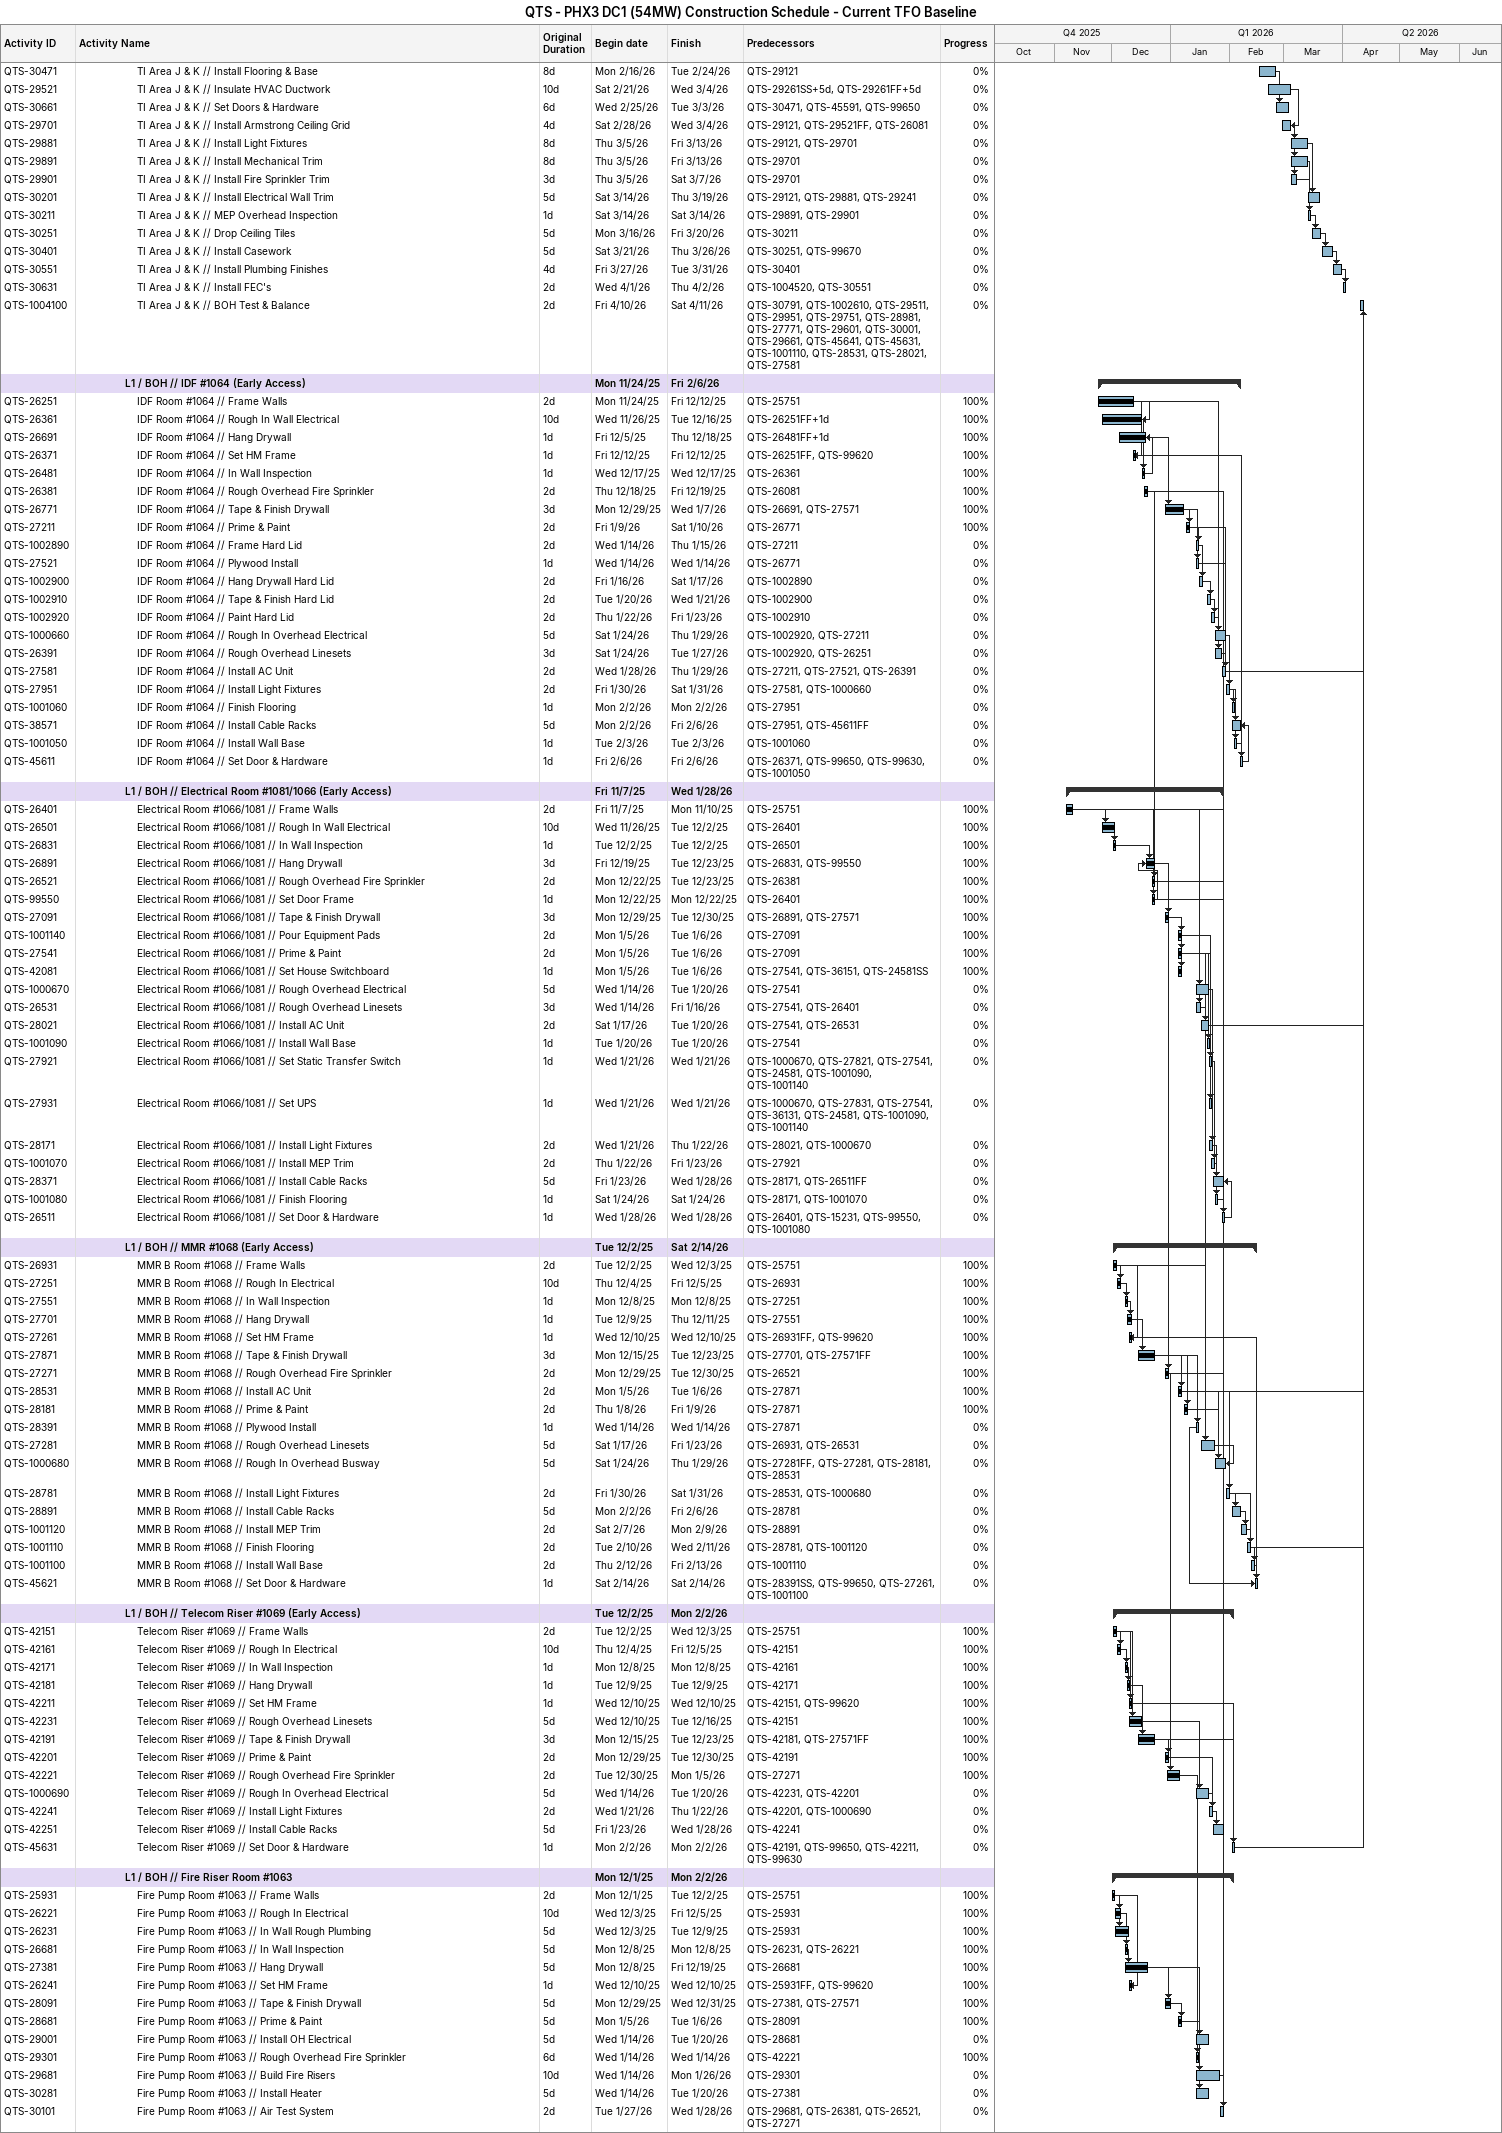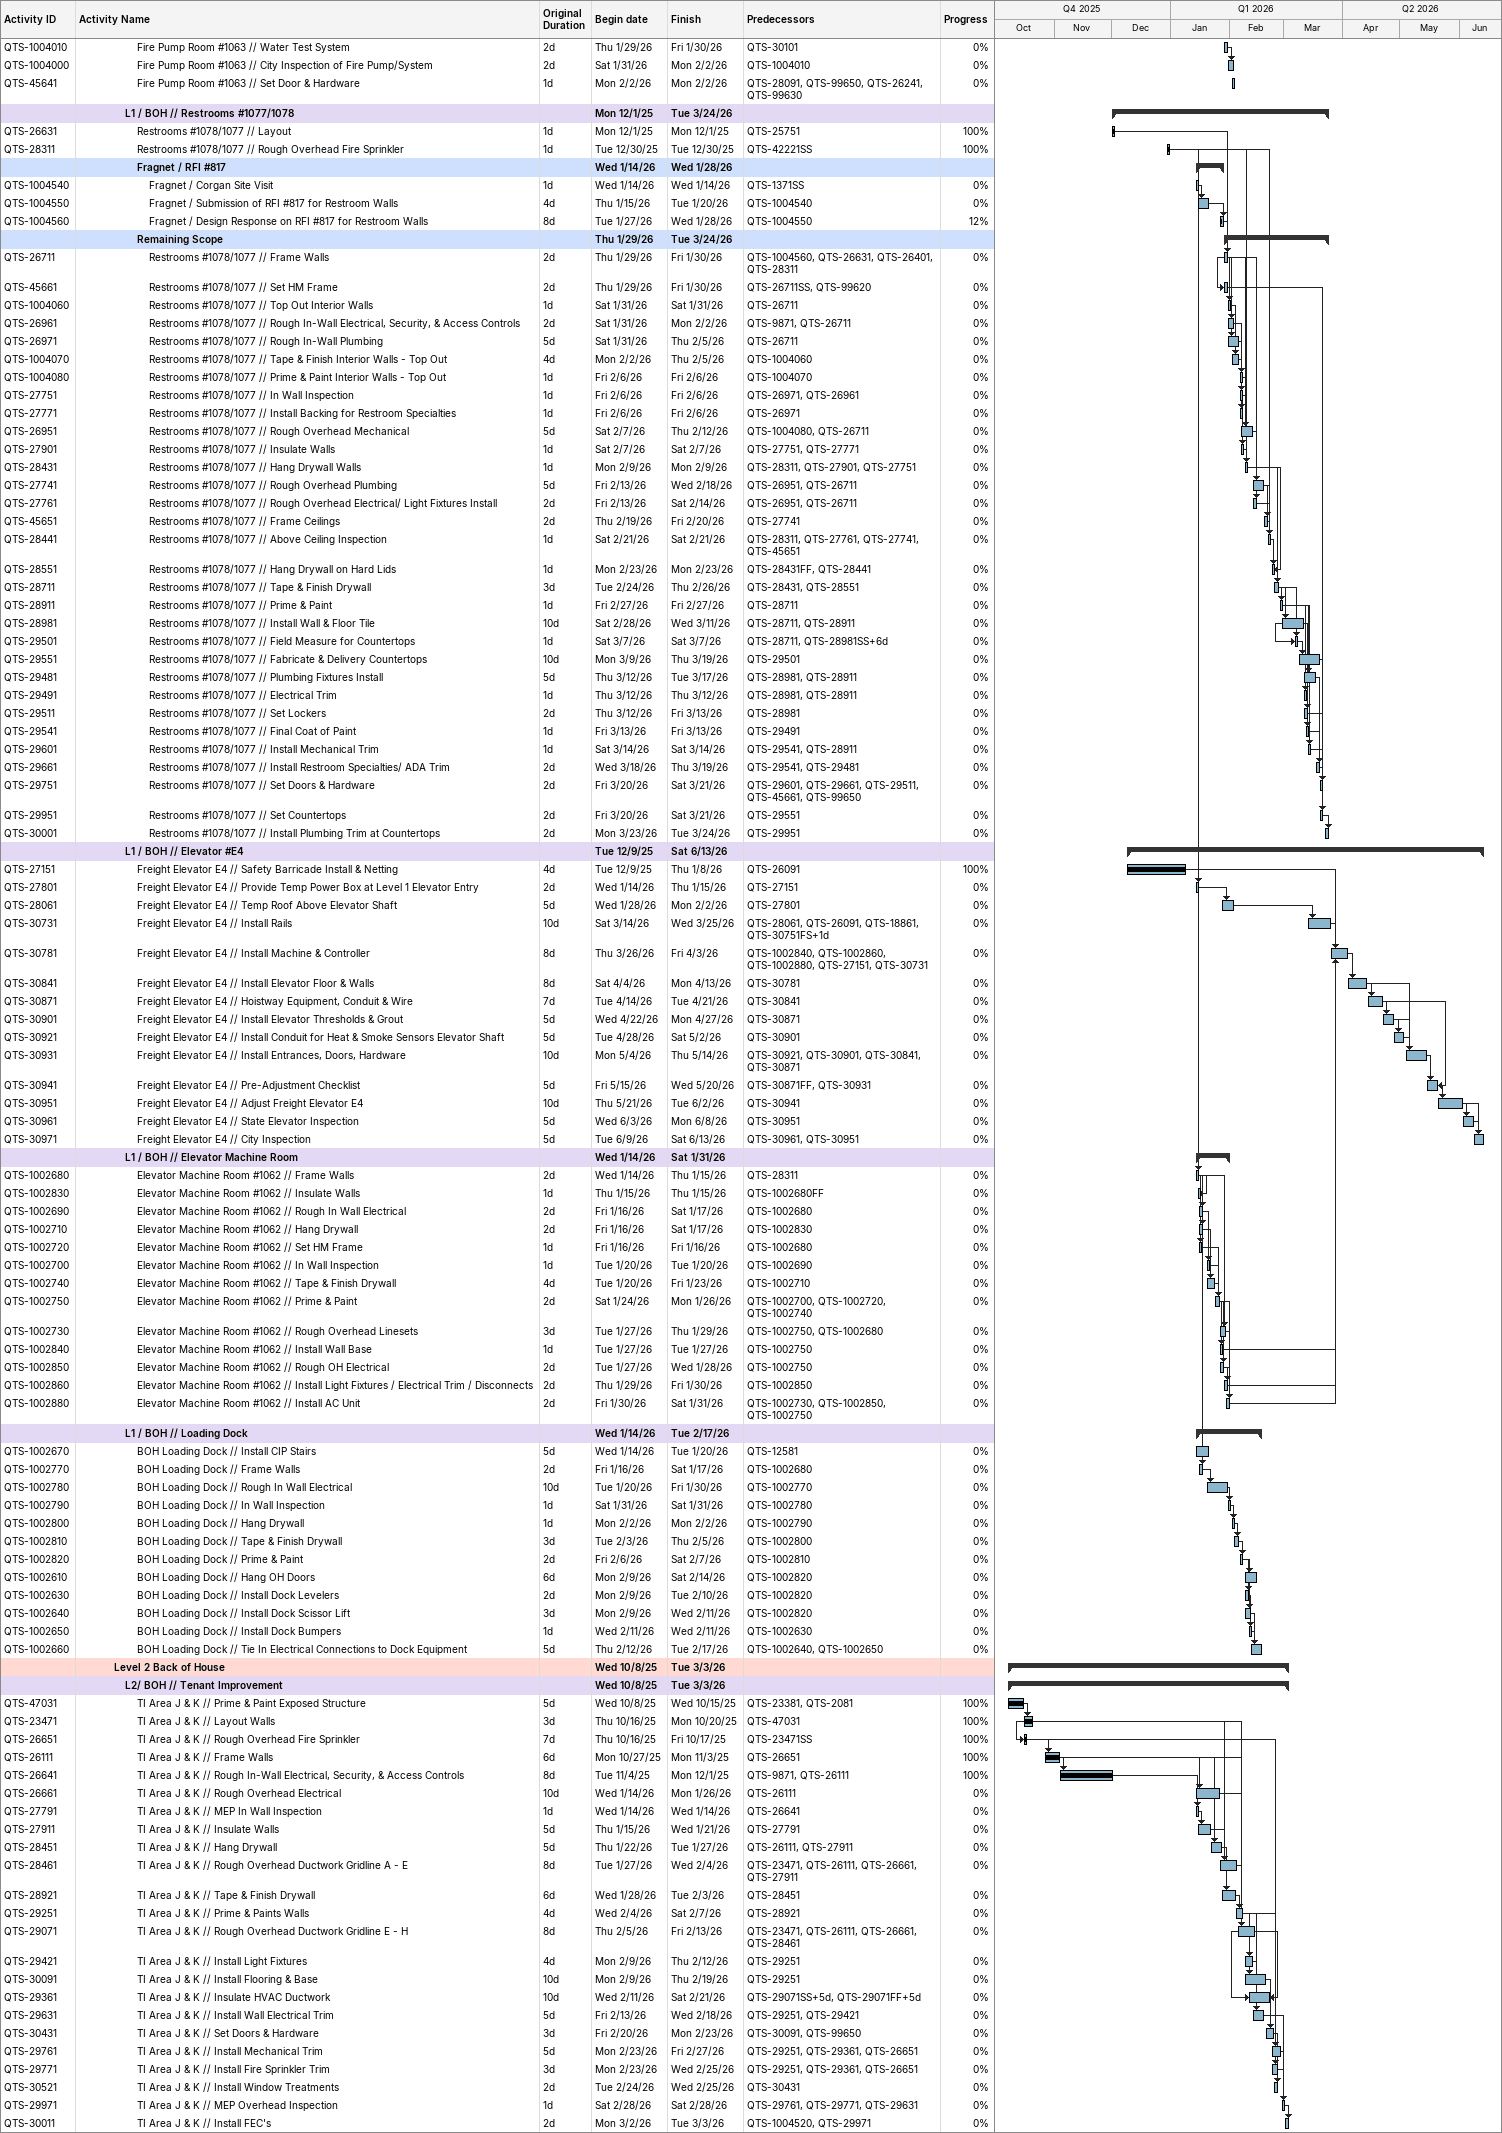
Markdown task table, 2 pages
QTS - PHX3 DC1 (54MW) Construction Schedule - Current TFO Baseline

| ID | Level | Task | Original duration | Start | Finish | Predecessors | % complete |
|---|---|---|---|---|---|---|---|
| QTS-30471 | 6 | TI Area J & K // Install Flooring & Base | 8d | 2026-02-16 | 2026-02-24 | QTS-29121 | 0 |
| QTS-29521 | 6 | TI Area J & K // Insulate HVAC Ductwork | 10d | 2026-02-21 | 2026-03-04 | QTS-29261SS+5d, QTS-29261FF+5d | 0 |
| QTS-30661 | 6 | TI Area J & K // Set Doors & Hardware | 6d | 2026-02-25 | 2026-03-03 | QTS-30471, QTS-45591, QTS-99650 | 0 |
| QTS-29701 | 6 | TI Area J & K // Install Armstrong Ceiling Grid | 4d | 2026-02-28 | 2026-03-04 | QTS-29121, QTS-29521FF, QTS-26081 | 0 |
| QTS-29881 | 6 | TI Area J & K // Install Light Fixtures | 8d | 2026-03-05 | 2026-03-13 | QTS-29121, QTS-29701 | 0 |
| QTS-29891 | 6 | TI Area J & K // Install Mechanical Trim | 8d | 2026-03-05 | 2026-03-13 | QTS-29701 | 0 |
| QTS-29901 | 6 | TI Area J & K // Install Fire Sprinkler Trim | 3d | 2026-03-05 | 2026-03-07 | QTS-29701 | 0 |
| QTS-30201 | 6 | TI Area J & K // Install Electrical Wall Trim | 5d | 2026-03-14 | 2026-03-19 | QTS-29121, QTS-29881, QTS-29241 | 0 |
| QTS-30211 | 6 | TI Area J & K // MEP Overhead Inspection | 1d | 2026-03-14 | 2026-03-14 | QTS-29891, QTS-29901 | 0 |
| QTS-30251 | 6 | TI Area J & K // Drop Ceiling Tiles | 5d | 2026-03-16 | 2026-03-20 | QTS-30211 | 0 |
| QTS-30401 | 6 | TI Area J & K // Install Casework | 5d | 2026-03-21 | 2026-03-26 | QTS-30251, QTS-99670 | 0 |
| QTS-30551 | 6 | TI Area J & K // Install Plumbing Finishes | 4d | 2026-03-27 | 2026-03-31 | QTS-30401 | 0 |
| QTS-30631 | 6 | TI Area J & K // Install FEC's | 2d | 2026-04-01 | 2026-04-02 | QTS-1004520, QTS-30551 | 0 |
| QTS-1004100 | 6 | TI Area J & K // BOH Test & Balance | 2d | 2026-04-10 | 2026-04-11 | QTS-30791, QTS-1002610, QTS-29511, QTS-29951, QTS-29751, QTS-28981, QTS-27771, QTS-29601, QTS-30001, QTS-29661, QTS-45641, QTS-45631, QTS-1001110, QTS-28531, QTS-28021, QTS-27581 | 0 |
|  | 5 | **L1 / BOH // IDF #1064 (Early Access)** |  | 2025-11-24 | 2026-02-06 |  |  |
| QTS-26251 | 6 | IDF Room #1064 // Frame Walls | 2d | 2025-11-24 | 2025-12-12 | QTS-25751 | 100 |
| QTS-26361 | 6 | IDF Room #1064 // Rough In Wall Electrical | 10d | 2025-11-26 | 2025-12-16 | QTS-26251FF+1d | 100 |
| QTS-26691 | 6 | IDF Room #1064 // Hang Drywall | 1d | 2025-12-05 | 2025-12-18 | QTS-26481FF+1d | 100 |
| QTS-26371 | 6 | IDF Room #1064 // Set HM Frame | 1d | 2025-12-12 | 2025-12-12 | QTS-26251FF, QTS-99620 | 100 |
| QTS-26481 | 6 | IDF Room #1064 // In Wall Inspection | 1d | 2025-12-17 | 2025-12-17 | QTS-26361 | 100 |
| QTS-26381 | 6 | IDF Room #1064 // Rough Overhead Fire Sprinkler | 2d | 2025-12-18 | 2025-12-19 | QTS-26081 | 100 |
| QTS-26771 | 6 | IDF Room #1064 // Tape & Finish Drywall | 3d | 2025-12-29 | 2026-01-07 | QTS-26691, QTS-27571 | 100 |
| QTS-27211 | 6 | IDF Room #1064 // Prime & Paint | 2d | 2026-01-09 | 2026-01-10 | QTS-26771 | 100 |
| QTS-1002890 | 6 | IDF Room #1064 // Frame Hard Lid | 2d | 2026-01-14 | 2026-01-15 | QTS-27211 | 0 |
| QTS-27521 | 6 | IDF Room #1064 // Plywood Install | 1d | 2026-01-14 | 2026-01-14 | QTS-26771 | 0 |
| QTS-1002900 | 6 | IDF Room #1064 // Hang Drywall Hard Lid | 2d | 2026-01-16 | 2026-01-17 | QTS-1002890 | 0 |
| QTS-1002910 | 6 | IDF Room #1064 // Tape & Finish Hard Lid | 2d | 2026-01-20 | 2026-01-21 | QTS-1002900 | 0 |
| QTS-1002920 | 6 | IDF Room #1064 // Paint Hard Lid | 2d | 2026-01-22 | 2026-01-23 | QTS-1002910 | 0 |
| QTS-1000660 | 6 | IDF Room #1064 // Rough In Overhead Electrical | 5d | 2026-01-24 | 2026-01-29 | QTS-1002920, QTS-27211 | 0 |
| QTS-26391 | 6 | IDF Room #1064 // Rough Overhead Linesets | 3d | 2026-01-24 | 2026-01-27 | QTS-1002920, QTS-26251 | 0 |
| QTS-27581 | 6 | IDF Room #1064 // Install AC Unit | 2d | 2026-01-28 | 2026-01-29 | QTS-27211, QTS-27521, QTS-26391 | 0 |
| QTS-27951 | 6 | IDF Room #1064 // Install Light Fixtures | 2d | 2026-01-30 | 2026-01-31 | QTS-27581, QTS-1000660 | 0 |
| QTS-1001060 | 6 | IDF Room #1064 // Finish Flooring | 1d | 2026-02-02 | 2026-02-02 | QTS-27951 | 0 |
| QTS-38571 | 6 | IDF Room #1064 // Install Cable Racks | 5d | 2026-02-02 | 2026-02-06 | QTS-27951, QTS-45611FF | 0 |
| QTS-1001050 | 6 | IDF Room #1064 // Install Wall Base | 1d | 2026-02-03 | 2026-02-03 | QTS-1001060 | 0 |
| QTS-45611 | 6 | IDF Room #1064 // Set Door & Hardware | 1d | 2026-02-06 | 2026-02-06 | QTS-26371, QTS-99650, QTS-99630, QTS-1001050 | 0 |
|  | 5 | **L1 / BOH // Electrical Room #1081/1066 (Early Access)** |  | 2025-11-07 | 2026-01-28 |  |  |
| QTS-26401 | 6 | Electrical Room #1066/1081 // Frame Walls | 2d | 2025-11-07 | 2025-11-10 | QTS-25751 | 100 |
| QTS-26501 | 6 | Electrical Room #1066/1081 // Rough In Wall Electrical | 10d | 2025-11-26 | 2025-12-02 | QTS-26401 | 100 |
| QTS-26831 | 6 | Electrical Room #1066/1081 // In Wall Inspection | 1d | 2025-12-02 | 2025-12-02 | QTS-26501 | 100 |
| QTS-26891 | 6 | Electrical Room #1066/1081 // Hang Drywall | 3d | 2025-12-19 | 2025-12-23 | QTS-26831, QTS-99550 | 100 |
| QTS-26521 | 6 | Electrical Room #1066/1081 // Rough Overhead Fire Sprinkler | 2d | 2025-12-22 | 2025-12-23 | QTS-26381 | 100 |
| QTS-99550 | 6 | Electrical Room #1066/1081 // Set Door Frame | 1d | 2025-12-22 | 2025-12-22 | QTS-26401 | 100 |
| QTS-27091 | 6 | Electrical Room #1066/1081 // Tape & Finish Drywall | 3d | 2025-12-29 | 2025-12-30 | QTS-26891, QTS-27571 | 100 |
| QTS-1001140 | 6 | Electrical Room #1066/1081 // Pour Equipment Pads | 2d | 2026-01-05 | 2026-01-06 | QTS-27091 | 100 |
| QTS-27541 | 6 | Electrical Room #1066/1081 // Prime & Paint | 2d | 2026-01-05 | 2026-01-06 | QTS-27091 | 100 |
| QTS-42081 | 6 | Electrical Room #1066/1081 // Set House Switchboard | 1d | 2026-01-05 | 2026-01-06 | QTS-27541, QTS-36151, QTS-24581SS | 100 |
| QTS-1000670 | 6 | Electrical Room #1066/1081 // Rough Overhead Electrical | 5d | 2026-01-14 | 2026-01-20 | QTS-27541 | 0 |
| QTS-26531 | 6 | Electrical Room #1066/1081 // Rough Overhead Linesets | 3d | 2026-01-14 | 2026-01-16 | QTS-27541, QTS-26401 | 0 |
| QTS-28021 | 6 | Electrical Room #1066/1081 // Install AC Unit | 2d | 2026-01-17 | 2026-01-20 | QTS-27541, QTS-26531 | 0 |
| QTS-1001090 | 6 | Electrical Room #1066/1081 // Install Wall Base | 1d | 2026-01-20 | 2026-01-20 | QTS-27541 | 0 |
| QTS-27921 | 6 | Electrical Room #1066/1081 // Set Static Transfer Switch | 1d | 2026-01-21 | 2026-01-21 | QTS-1000670, QTS-27821, QTS-27541, QTS-24581, QTS-1001090, QTS-1001140 | 0 |
| QTS-27931 | 6 | Electrical Room #1066/1081 // Set UPS | 1d | 2026-01-21 | 2026-01-21 | QTS-1000670, QTS-27831, QTS-27541, QTS-36131, QTS-24581, QTS-1001090, QTS-1001140 | 0 |
| QTS-28171 | 6 | Electrical Room #1066/1081 // Install Light Fixtures | 2d | 2026-01-21 | 2026-01-22 | QTS-28021, QTS-1000670 | 0 |
| QTS-1001070 | 6 | Electrical Room #1066/1081 // Install MEP Trim | 2d | 2026-01-22 | 2026-01-23 | QTS-27921 | 0 |
| QTS-28371 | 6 | Electrical Room #1066/1081 // Install Cable Racks | 5d | 2026-01-23 | 2026-01-28 | QTS-28171, QTS-26511FF | 0 |
| QTS-1001080 | 6 | Electrical Room #1066/1081 // Finish Flooring | 1d | 2026-01-24 | 2026-01-24 | QTS-28171, QTS-1001070 | 0 |
| QTS-26511 | 6 | Electrical Room #1066/1081 // Set Door & Hardware | 1d | 2026-01-28 | 2026-01-28 | QTS-26401, QTS-15231, QTS-99550, QTS-1001080 | 0 |
|  | 5 | **L1 / BOH // MMR #1068 (Early Access)** |  | 2025-12-02 | 2026-02-14 |  |  |
| QTS-26931 | 6 | MMR B Room #1068 // Frame Walls | 2d | 2025-12-02 | 2025-12-03 | QTS-25751 | 100 |
| QTS-27251 | 6 | MMR B Room #1068 // Rough In Electrical | 10d | 2025-12-04 | 2025-12-05 | QTS-26931 | 100 |
| QTS-27551 | 6 | MMR B Room #1068 // In Wall Inspection | 1d | 2025-12-08 | 2025-12-08 | QTS-27251 | 100 |
| QTS-27701 | 6 | MMR B Room #1068 // Hang Drywall | 1d | 2025-12-09 | 2025-12-11 | QTS-27551 | 100 |
| QTS-27261 | 6 | MMR B Room #1068 // Set HM Frame | 1d | 2025-12-10 | 2025-12-10 | QTS-26931FF, QTS-99620 | 100 |
| QTS-27871 | 6 | MMR B Room #1068 // Tape & Finish Drywall | 3d | 2025-12-15 | 2025-12-23 | QTS-27701, QTS-27571FF | 100 |
| QTS-27271 | 6 | MMR B Room #1068 // Rough Overhead Fire Sprinkler | 2d | 2025-12-29 | 2025-12-30 | QTS-26521 | 100 |
| QTS-28531 | 6 | MMR B Room #1068 // Install AC Unit | 2d | 2026-01-05 | 2026-01-06 | QTS-27871 | 100 |
| QTS-28181 | 6 | MMR B Room #1068 // Prime & Paint | 2d | 2026-01-08 | 2026-01-09 | QTS-27871 | 100 |
| QTS-28391 | 6 | MMR B Room #1068 // Plywood Install | 1d | 2026-01-14 | 2026-01-14 | QTS-27871 | 0 |
| QTS-27281 | 6 | MMR B Room #1068 // Rough Overhead Linesets | 5d | 2026-01-17 | 2026-01-23 | QTS-26931, QTS-26531 | 0 |
| QTS-1000680 | 6 | MMR B Room #1068 // Rough In Overhead Busway | 5d | 2026-01-24 | 2026-01-29 | QTS-27281FF, QTS-27281, QTS-28181, QTS-28531 | 0 |
| QTS-28781 | 6 | MMR B Room #1068 // Install Light Fixtures | 2d | 2026-01-30 | 2026-01-31 | QTS-28531, QTS-1000680 | 0 |
| QTS-28891 | 6 | MMR B Room #1068 // Install Cable Racks | 5d | 2026-02-02 | 2026-02-06 | QTS-28781 | 0 |
| QTS-1001120 | 6 | MMR B Room #1068 // Install MEP Trim | 2d | 2026-02-07 | 2026-02-09 | QTS-28891 | 0 |
| QTS-1001110 | 6 | MMR B Room #1068 // Finish Flooring | 2d | 2026-02-10 | 2026-02-11 | QTS-28781, QTS-1001120 | 0 |
| QTS-1001100 | 6 | MMR B Room #1068 // Install Wall Base | 2d | 2026-02-12 | 2026-02-13 | QTS-1001110 | 0 |
| QTS-45621 | 6 | MMR B Room #1068 // Set Door & Hardware | 1d | 2026-02-14 | 2026-02-14 | QTS-28391SS, QTS-99650, QTS-27261, QTS-1001100 | 0 |
|  | 5 | **L1 / BOH // Telecom Riser #1069 (Early Access)** |  | 2025-12-02 | 2026-02-02 |  |  |
| QTS-42151 | 6 | Telecom Riser #1069 // Frame Walls | 2d | 2025-12-02 | 2025-12-03 | QTS-25751 | 100 |
| QTS-42161 | 6 | Telecom Riser #1069 // Rough In Electrical | 10d | 2025-12-04 | 2025-12-05 | QTS-42151 | 100 |
| QTS-42171 | 6 | Telecom Riser #1069 // In Wall Inspection | 1d | 2025-12-08 | 2025-12-08 | QTS-42161 | 100 |
| QTS-42181 | 6 | Telecom Riser #1069 // Hang Drywall | 1d | 2025-12-09 | 2025-12-09 | QTS-42171 | 100 |
| QTS-42211 | 6 | Telecom Riser #1069 // Set HM Frame | 1d | 2025-12-10 | 2025-12-10 | QTS-42151, QTS-99620 | 100 |
| QTS-42231 | 6 | Telecom Riser #1069 // Rough Overhead Linesets | 5d | 2025-12-10 | 2025-12-16 | QTS-42151 | 100 |
| QTS-42191 | 6 | Telecom Riser #1069 // Tape & Finish Drywall | 3d | 2025-12-15 | 2025-12-23 | QTS-42181, QTS-27571FF | 100 |
| QTS-42201 | 6 | Telecom Riser #1069 // Prime & Paint | 2d | 2025-12-29 | 2025-12-30 | QTS-42191 | 100 |
| QTS-42221 | 6 | Telecom Riser #1069 // Rough Overhead Fire Sprinkler | 2d | 2025-12-30 | 2026-01-05 | QTS-27271 | 100 |
| QTS-1000690 | 6 | Telecom Riser #1069 // Rough In Overhead Electrical | 5d | 2026-01-14 | 2026-01-20 | QTS-42231, QTS-42201 | 0 |
| QTS-42241 | 6 | Telecom Riser #1069 // Install Light Fixtures | 2d | 2026-01-21 | 2026-01-22 | QTS-42201, QTS-1000690 | 0 |
| QTS-42251 | 6 | Telecom Riser #1069 // Install Cable Racks | 5d | 2026-01-23 | 2026-01-28 | QTS-42241 | 0 |
| QTS-45631 | 6 | Telecom Riser #1069 // Set Door & Hardware | 1d | 2026-02-02 | 2026-02-02 | QTS-42191, QTS-99650, QTS-42211, QTS-99630 | 0 |
|  | 5 | **L1 / BOH // Fire Riser Room #1063** |  | 2025-12-01 | 2026-02-02 |  |  |
| QTS-25931 | 6 | Fire Pump Room #1063 // Frame Walls | 2d | 2025-12-01 | 2025-12-02 | QTS-25751 | 100 |
| QTS-26221 | 6 | Fire Pump Room #1063 // Rough In Electrical | 10d | 2025-12-03 | 2025-12-05 | QTS-25931 | 100 |
| QTS-26231 | 6 | Fire Pump Room #1063 // In Wall Rough Plumbing | 5d | 2025-12-03 | 2025-12-09 | QTS-25931 | 100 |
| QTS-26681 | 6 | Fire Pump Room #1063 // In Wall Inspection | 5d | 2025-12-08 | 2025-12-08 | QTS-26231, QTS-26221 | 100 |
| QTS-27381 | 6 | Fire Pump Room #1063 // Hang Drywall | 5d | 2025-12-08 | 2025-12-19 | QTS-26681 | 100 |
| QTS-26241 | 6 | Fire Pump Room #1063 // Set HM Frame | 1d | 2025-12-10 | 2025-12-10 | QTS-25931FF, QTS-99620 | 100 |
| QTS-28091 | 6 | Fire Pump Room #1063 // Tape & Finish Drywall | 5d | 2025-12-29 | 2025-12-31 | QTS-27381, QTS-27571 | 100 |
| QTS-28681 | 6 | Fire Pump Room #1063 // Prime & Paint | 5d | 2026-01-05 | 2026-01-06 | QTS-28091 | 100 |
| QTS-29001 | 6 | Fire Pump Room #1063 // Install OH Electrical | 5d | 2026-01-14 | 2026-01-20 | QTS-28681 | 0 |
| QTS-29301 | 6 | Fire Pump Room #1063 // Rough Overhead Fire Sprinkler | 6d | 2026-01-14 | 2026-01-14 | QTS-42221 | 100 |
| QTS-29681 | 6 | Fire Pump Room #1063 // Build Fire Risers | 10d | 2026-01-14 | 2026-01-26 | QTS-29301 | 0 |
| QTS-30281 | 6 | Fire Pump Room #1063 // Install Heater | 5d | 2026-01-14 | 2026-01-20 | QTS-27381 | 0 |
| QTS-30101 | 6 | Fire Pump Room #1063 // Air Test System | 2d | 2026-01-27 | 2026-01-28 | QTS-29681, QTS-26381, QTS-26521, QTS-27271 | 0 |
| QTS-1004010 | 6 | Fire Pump Room #1063 // Water Test System | 2d | 2026-01-29 | 2026-01-30 | QTS-30101 | 0 |
| QTS-1004000 | 6 | Fire Pump Room #1063 // City Inspection of Fire Pump/System | 2d | 2026-01-31 | 2026-02-02 | QTS-1004010 | 0 |
| QTS-45641 | 6 | Fire Pump Room #1063 // Set Door & Hardware | 1d | 2026-02-02 | 2026-02-02 | QTS-28091, QTS-99650, QTS-26241, QTS-99630 | 0 |
|  | 5 | **L1 / BOH // Restrooms #1077/1078** |  | 2025-12-01 | 2026-03-24 |  |  |
| QTS-26631 | 6 | Restrooms #1078/1077 // Layout | 1d | 2025-12-01 | 2025-12-01 | QTS-25751 | 100 |
| QTS-28311 | 6 | Restrooms #1078/1077 // Rough Overhead Fire Sprinkler | 1d | 2025-12-30 | 2025-12-30 | QTS-42221SS | 100 |
|  | 6 | **Fragnet / RFI #817** |  | 2026-01-14 | 2026-01-28 |  |  |
| QTS-1004540 | 7 | Fragnet / Corgan Site Visit | 1d | 2026-01-14 | 2026-01-14 | QTS-1371SS | 0 |
| QTS-1004550 | 7 | Fragnet / Submission of RFI #817 for Restroom Walls | 4d | 2026-01-15 | 2026-01-20 | QTS-1004540 | 0 |
| QTS-1004560 | 7 | Fragnet / Design Response on RFI #817 for Restroom Walls | 8d | 2026-01-27 | 2026-01-28 | QTS-1004550 | 12 |
|  | 6 | **Remaining Scope** |  | 2026-01-29 | 2026-03-24 |  |  |
| QTS-26711 | 7 | Restrooms #1078/1077 // Frame Walls | 2d | 2026-01-29 | 2026-01-30 | QTS-1004560, QTS-26631, QTS-26401, QTS-28311 | 0 |
| QTS-45661 | 7 | Restrooms #1078/1077 // Set HM Frame | 2d | 2026-01-29 | 2026-01-30 | QTS-26711SS, QTS-99620 | 0 |
| QTS-1004060 | 7 | Restrooms #1078/1077 // Top Out Interior Walls | 1d | 2026-01-31 | 2026-01-31 | QTS-26711 | 0 |
| QTS-26961 | 7 | Restrooms #1078/1077 // Rough In-Wall Electrical, Security, & Access Controls | 2d | 2026-01-31 | 2026-02-02 | QTS-9871, QTS-26711 | 0 |
| QTS-26971 | 7 | Restrooms #1078/1077 // Rough In-Wall Plumbing | 5d | 2026-01-31 | 2026-02-05 | QTS-26711 | 0 |
| QTS-1004070 | 7 | Restrooms #1078/1077 // Tape & Finish Interior Walls - Top Out | 4d | 2026-02-02 | 2026-02-05 | QTS-1004060 | 0 |
| QTS-1004080 | 7 | Restrooms #1078/1077 // Prime & Paint Interior Walls - Top Out | 1d | 2026-02-06 | 2026-02-06 | QTS-1004070 | 0 |
| QTS-27751 | 7 | Restrooms #1078/1077 // In Wall Inspection | 1d | 2026-02-06 | 2026-02-06 | QTS-26971, QTS-26961 | 0 |
| QTS-27771 | 7 | Restrooms #1078/1077 // Install Backing for Restroom Specialties | 1d | 2026-02-06 | 2026-02-06 | QTS-26971 | 0 |
| QTS-26951 | 7 | Restrooms #1078/1077 // Rough Overhead Mechanical | 5d | 2026-02-07 | 2026-02-12 | QTS-1004080, QTS-26711 | 0 |
| QTS-27901 | 7 | Restrooms #1078/1077 // Insulate Walls | 1d | 2026-02-07 | 2026-02-07 | QTS-27751, QTS-27771 | 0 |
| QTS-28431 | 7 | Restrooms #1078/1077 // Hang Drywall Walls | 1d | 2026-02-09 | 2026-02-09 | QTS-28311, QTS-27901, QTS-27751 | 0 |
| QTS-27741 | 7 | Restrooms #1078/1077 // Rough Overhead Plumbing | 5d | 2026-02-13 | 2026-02-18 | QTS-26951, QTS-26711 | 0 |
| QTS-27761 | 7 | Restrooms #1078/1077 // Rough Overhead Electrical/ Light Fixtures Install | 2d | 2026-02-13 | 2026-02-14 | QTS-26951, QTS-26711 | 0 |
| QTS-45651 | 7 | Restrooms #1078/1077 // Frame Ceilings | 2d | 2026-02-19 | 2026-02-20 | QTS-27741 | 0 |
| QTS-28441 | 7 | Restrooms #1078/1077 // Above Ceiling Inspection | 1d | 2026-02-21 | 2026-02-21 | QTS-28311, QTS-27761, QTS-27741, QTS-45651 | 0 |
| QTS-28551 | 7 | Restrooms #1078/1077 // Hang Drywall on Hard Lids | 1d | 2026-02-23 | 2026-02-23 | QTS-28431FF, QTS-28441 | 0 |
| QTS-28711 | 7 | Restrooms #1078/1077 // Tape & Finish Drywall | 3d | 2026-02-24 | 2026-02-26 | QTS-28431, QTS-28551 | 0 |
| QTS-28911 | 7 | Restrooms #1078/1077 // Prime & Paint | 1d | 2026-02-27 | 2026-02-27 | QTS-28711 | 0 |
| QTS-28981 | 7 | Restrooms #1078/1077 // Install Wall & Floor Tile | 10d | 2026-02-28 | 2026-03-11 | QTS-28711, QTS-28911 | 0 |
| QTS-29501 | 7 | Restrooms #1078/1077 // Field Measure for Countertops | 1d | 2026-03-07 | 2026-03-07 | QTS-28711, QTS-28981SS+6d | 0 |
| QTS-29551 | 7 | Restrooms #1078/1077 // Fabricate & Delivery Countertops | 10d | 2026-03-09 | 2026-03-19 | QTS-29501 | 0 |
| QTS-29481 | 7 | Restrooms #1078/1077 // Plumbing Fixtures Install | 5d | 2026-03-12 | 2026-03-17 | QTS-28981, QTS-28911 | 0 |
| QTS-29491 | 7 | Restrooms #1078/1077 // Electrical Trim | 1d | 2026-03-12 | 2026-03-12 | QTS-28981, QTS-28911 | 0 |
| QTS-29511 | 7 | Restrooms #1078/1077 // Set Lockers | 2d | 2026-03-12 | 2026-03-13 | QTS-28981 | 0 |
| QTS-29541 | 7 | Restrooms #1078/1077 // Final Coat of Paint | 1d | 2026-03-13 | 2026-03-13 | QTS-29491 | 0 |
| QTS-29601 | 7 | Restrooms #1078/1077 // Install Mechanical Trim | 1d | 2026-03-14 | 2026-03-14 | QTS-29541, QTS-28911 | 0 |
| QTS-29661 | 7 | Restrooms #1078/1077 // Install Restroom Specialties/ ADA Trim | 2d | 2026-03-18 | 2026-03-19 | QTS-29541, QTS-29481 | 0 |
| QTS-29751 | 7 | Restrooms #1078/1077 // Set Doors & Hardware | 2d | 2026-03-20 | 2026-03-21 | QTS-29601, QTS-29661, QTS-29511, QTS-45661, QTS-99650 | 0 |
| QTS-29951 | 7 | Restrooms #1078/1077 // Set Countertops | 2d | 2026-03-20 | 2026-03-21 | QTS-29551 | 0 |
| QTS-30001 | 7 | Restrooms #1078/1077 // Install Plumbing Trim at Countertops | 2d | 2026-03-23 | 2026-03-24 | QTS-29951 | 0 |
|  | 5 | **L1 / BOH // Elevator #E4** |  | 2025-12-09 | 2026-06-13 |  |  |
| QTS-27151 | 6 | Freight Elevator E4 // Safety Barricade Install & Netting | 4d | 2025-12-09 | 2026-01-08 | QTS-26091 | 100 |
| QTS-27801 | 6 | Freight Elevator E4 // Provide Temp Power Box at Level 1 Elevator Entry | 2d | 2026-01-14 | 2026-01-15 | QTS-27151 | 0 |
| QTS-28061 | 6 | Freight Elevator E4 // Temp Roof Above Elevator Shaft | 5d | 2026-01-28 | 2026-02-02 | QTS-27801 | 0 |
| QTS-30731 | 6 | Freight Elevator E4 // Install Rails | 10d | 2026-03-14 | 2026-03-25 | QTS-28061, QTS-26091, QTS-18861, QTS-30751FS+1d | 0 |
| QTS-30781 | 6 | Freight Elevator E4 // Install Machine & Controller | 8d | 2026-03-26 | 2026-04-03 | QTS-1002840, QTS-1002860, QTS-1002880, QTS-27151, QTS-30731 | 0 |
| QTS-30841 | 6 | Freight Elevator E4 // Install Elevator Floor & Walls | 8d | 2026-04-04 | 2026-04-13 | QTS-30781 | 0 |
| QTS-30871 | 6 | Freight Elevator E4 // Hoistway Equipment, Conduit & Wire | 7d | 2026-04-14 | 2026-04-21 | QTS-30841 | 0 |
| QTS-30901 | 6 | Freight Elevator E4 // Install Elevator Thresholds & Grout | 5d | 2026-04-22 | 2026-04-27 | QTS-30871 | 0 |
| QTS-30921 | 6 | Freight Elevator E4 // Install Conduit for Heat & Smoke Sensors Elevator Shaft | 5d | 2026-04-28 | 2026-05-02 | QTS-30901 | 0 |
| QTS-30931 | 6 | Freight Elevator E4 // Install Entrances, Doors, Hardware | 10d | 2026-05-04 | 2026-05-14 | QTS-30921, QTS-30901, QTS-30841, QTS-30871 | 0 |
| QTS-30941 | 6 | Freight Elevator E4 // Pre-Adjustment Checklist | 5d | 2026-05-15 | 2026-05-20 | QTS-30871FF, QTS-30931 | 0 |
| QTS-30951 | 6 | Freight Elevator E4 // Adjust Freight Elevator E4 | 10d | 2026-05-21 | 2026-06-02 | QTS-30941 | 0 |
| QTS-30961 | 6 | Freight Elevator E4 // State Elevator Inspection | 5d | 2026-06-03 | 2026-06-08 | QTS-30951 | 0 |
| QTS-30971 | 6 | Freight Elevator E4 // City Inspection | 5d | 2026-06-09 | 2026-06-13 | QTS-30961, QTS-30951 | 0 |
|  | 5 | **L1 / BOH // Elevator Machine Room** |  | 2026-01-14 | 2026-01-31 |  |  |
| QTS-1002680 | 6 | Elevator Machine Room #1062 // Frame Walls | 2d | 2026-01-14 | 2026-01-15 | QTS-28311 | 0 |
| QTS-1002830 | 6 | Elevator Machine Room #1062 // Insulate Walls | 1d | 2026-01-15 | 2026-01-15 | QTS-1002680FF | 0 |
| QTS-1002690 | 6 | Elevator Machine Room #1062 // Rough In Wall Electrical | 2d | 2026-01-16 | 2026-01-17 | QTS-1002680 | 0 |
| QTS-1002710 | 6 | Elevator Machine Room #1062 // Hang Drywall | 2d | 2026-01-16 | 2026-01-17 | QTS-1002830 | 0 |
| QTS-1002720 | 6 | Elevator Machine Room #1062 // Set HM Frame | 1d | 2026-01-16 | 2026-01-16 | QTS-1002680 | 0 |
| QTS-1002700 | 6 | Elevator Machine Room #1062 // In Wall Inspection | 1d | 2026-01-20 | 2026-01-20 | QTS-1002690 | 0 |
| QTS-1002740 | 6 | Elevator Machine Room #1062 // Tape & Finish Drywall | 4d | 2026-01-20 | 2026-01-23 | QTS-1002710 | 0 |
| QTS-1002750 | 6 | Elevator Machine Room #1062 // Prime & Paint | 2d | 2026-01-24 | 2026-01-26 | QTS-1002700, QTS-1002720, QTS-1002740 | 0 |
| QTS-1002730 | 6 | Elevator Machine Room #1062 // Rough Overhead Linesets | 3d | 2026-01-27 | 2026-01-29 | QTS-1002750, QTS-1002680 | 0 |
| QTS-1002840 | 6 | Elevator Machine Room #1062 // Install Wall Base | 1d | 2026-01-27 | 2026-01-27 | QTS-1002750 | 0 |
| QTS-1002850 | 6 | Elevator Machine Room #1062 // Rough OH Electrical | 2d | 2026-01-27 | 2026-01-28 | QTS-1002750 | 0 |
| QTS-1002860 | 6 | Elevator Machine Room #1062 // Install Light Fixtures / Electrical Trim / Disconnects | 2d | 2026-01-29 | 2026-01-30 | QTS-1002850 | 0 |
| QTS-1002880 | 6 | Elevator Machine Room #1062 // Install AC Unit | 2d | 2026-01-30 | 2026-01-31 | QTS-1002730, QTS-1002850, QTS-1002750 | 0 |
|  | 5 | **L1 / BOH // Loading Dock** |  | 2026-01-14 | 2026-02-17 |  |  |
| QTS-1002670 | 6 | BOH Loading Dock // Install CIP Stairs | 5d | 2026-01-14 | 2026-01-20 | QTS-12581 | 0 |
| QTS-1002770 | 6 | BOH Loading Dock // Frame Walls | 2d | 2026-01-16 | 2026-01-17 | QTS-1002680 | 0 |
| QTS-1002780 | 6 | BOH Loading Dock // Rough In Wall Electrical | 10d | 2026-01-20 | 2026-01-30 | QTS-1002770 | 0 |
| QTS-1002790 | 6 | BOH Loading Dock // In Wall Inspection | 1d | 2026-01-31 | 2026-01-31 | QTS-1002780 | 0 |
| QTS-1002800 | 6 | BOH Loading Dock // Hang Drywall | 1d | 2026-02-02 | 2026-02-02 | QTS-1002790 | 0 |
| QTS-1002810 | 6 | BOH Loading Dock // Tape & Finish Drywall | 3d | 2026-02-03 | 2026-02-05 | QTS-1002800 | 0 |
| QTS-1002820 | 6 | BOH Loading Dock // Prime & Paint | 2d | 2026-02-06 | 2026-02-07 | QTS-1002810 | 0 |
| QTS-1002610 | 6 | BOH Loading Dock // Hang OH Doors | 6d | 2026-02-09 | 2026-02-14 | QTS-1002820 | 0 |
| QTS-1002630 | 6 | BOH Loading Dock // Install Dock Levelers | 2d | 2026-02-09 | 2026-02-10 | QTS-1002820 | 0 |
| QTS-1002640 | 6 | BOH Loading Dock // Install Dock Scissor Lift | 3d | 2026-02-09 | 2026-02-11 | QTS-1002820 | 0 |
| QTS-1002650 | 6 | BOH Loading Dock // Install Dock Bumpers | 1d | 2026-02-11 | 2026-02-11 | QTS-1002630 | 0 |
| QTS-1002660 | 6 | BOH Loading Dock // Tie In Electrical Connections to Dock Equipment | 5d | 2026-02-12 | 2026-02-17 | QTS-1002640, QTS-1002650 | 0 |
|  | 4 | **Level 2 Back of House** |  | 2025-10-08 | 2026-03-03 |  |  |
|  | 5 | **L2/ BOH // Tenant Improvement** |  | 2025-10-08 | 2026-03-03 |  |  |
| QTS-47031 | 6 | TI Area J & K // Prime & Paint Exposed Structure | 5d | 2025-10-08 | 2025-10-15 | QTS-23381, QTS-2081 | 100 |
| QTS-23471 | 6 | TI Area J & K // Layout Walls | 3d | 2025-10-16 | 2025-10-20 | QTS-47031 | 100 |
| QTS-26651 | 6 | TI Area J & K // Rough Overhead Fire Sprinkler | 7d | 2025-10-16 | 2025-10-17 | QTS-23471SS | 100 |
| QTS-26111 | 6 | TI Area J & K // Frame Walls | 6d | 2025-10-27 | 2025-11-03 | QTS-26651 | 100 |
| QTS-26641 | 6 | TI Area J & K // Rough In-Wall Electrical, Security, & Access Controls | 8d | 2025-11-04 | 2025-12-01 | QTS-9871, QTS-26111 | 100 |
| QTS-26661 | 6 | TI Area J & K // Rough Overhead Electrical | 10d | 2026-01-14 | 2026-01-26 | QTS-26111 | 0 |
| QTS-27791 | 6 | TI Area J & K // MEP In Wall Inspection | 1d | 2026-01-14 | 2026-01-14 | QTS-26641 | 0 |
| QTS-27911 | 6 | TI Area J & K // Insulate Walls | 5d | 2026-01-15 | 2026-01-21 | QTS-27791 | 0 |
| QTS-28451 | 6 | TI Area J & K // Hang Drywall | 5d | 2026-01-22 | 2026-01-27 | QTS-26111, QTS-27911 | 0 |
| QTS-28461 | 6 | TI Area J & K // Rough Overhead Ductwork Gridline A - E | 8d | 2026-01-27 | 2026-02-04 | QTS-23471, QTS-26111, QTS-26661, QTS-27911 | 0 |
| QTS-28921 | 6 | TI Area J & K // Tape & Finish Drywall | 6d | 2026-01-28 | 2026-02-03 | QTS-28451 | 0 |
| QTS-29251 | 6 | TI Area J & K // Prime & Paints Walls | 4d | 2026-02-04 | 2026-02-07 | QTS-28921 | 0 |
| QTS-29071 | 6 | TI Area J & K // Rough Overhead Ductwork Gridline E - H | 8d | 2026-02-05 | 2026-02-13 | QTS-23471, QTS-26111, QTS-26661, QTS-28461 | 0 |
| QTS-29421 | 6 | TI Area J & K // Install Light Fixtures | 4d | 2026-02-09 | 2026-02-12 | QTS-29251 | 0 |
| QTS-30091 | 6 | TI Area J & K // Install Flooring & Base | 10d | 2026-02-09 | 2026-02-19 | QTS-29251 | 0 |
| QTS-29361 | 6 | TI Area J & K // Insulate HVAC Ductwork | 10d | 2026-02-11 | 2026-02-21 | QTS-29071SS+5d, QTS-29071FF+5d | 0 |
| QTS-29631 | 6 | TI Area J & K // Install Wall Electrical Trim | 5d | 2026-02-13 | 2026-02-18 | QTS-29251, QTS-29421 | 0 |
| QTS-30431 | 6 | TI Area J & K // Set Doors & Hardware | 3d | 2026-02-20 | 2026-02-23 | QTS-30091, QTS-99650 | 0 |
| QTS-29761 | 6 | TI Area J & K // Install Mechanical Trim | 5d | 2026-02-23 | 2026-02-27 | QTS-29251, QTS-29361, QTS-26651 | 0 |
| QTS-29771 | 6 | TI Area J & K // Install Fire Sprinkler Trim | 3d | 2026-02-23 | 2026-02-25 | QTS-29251, QTS-29361, QTS-26651 | 0 |
| QTS-30521 | 6 | TI Area J & K // Install Window Treatments | 2d | 2026-02-24 | 2026-02-25 | QTS-30431 | 0 |
| QTS-29971 | 6 | TI Area J & K // MEP Overhead Inspection | 1d | 2026-02-28 | 2026-02-28 | QTS-29761, QTS-29771, QTS-29631 | 0 |
| QTS-30011 | 6 | TI Area J & K // Install FEC's | 2d | 2026-03-02 | 2026-03-03 | QTS-1004520, QTS-29971 | 0 |
